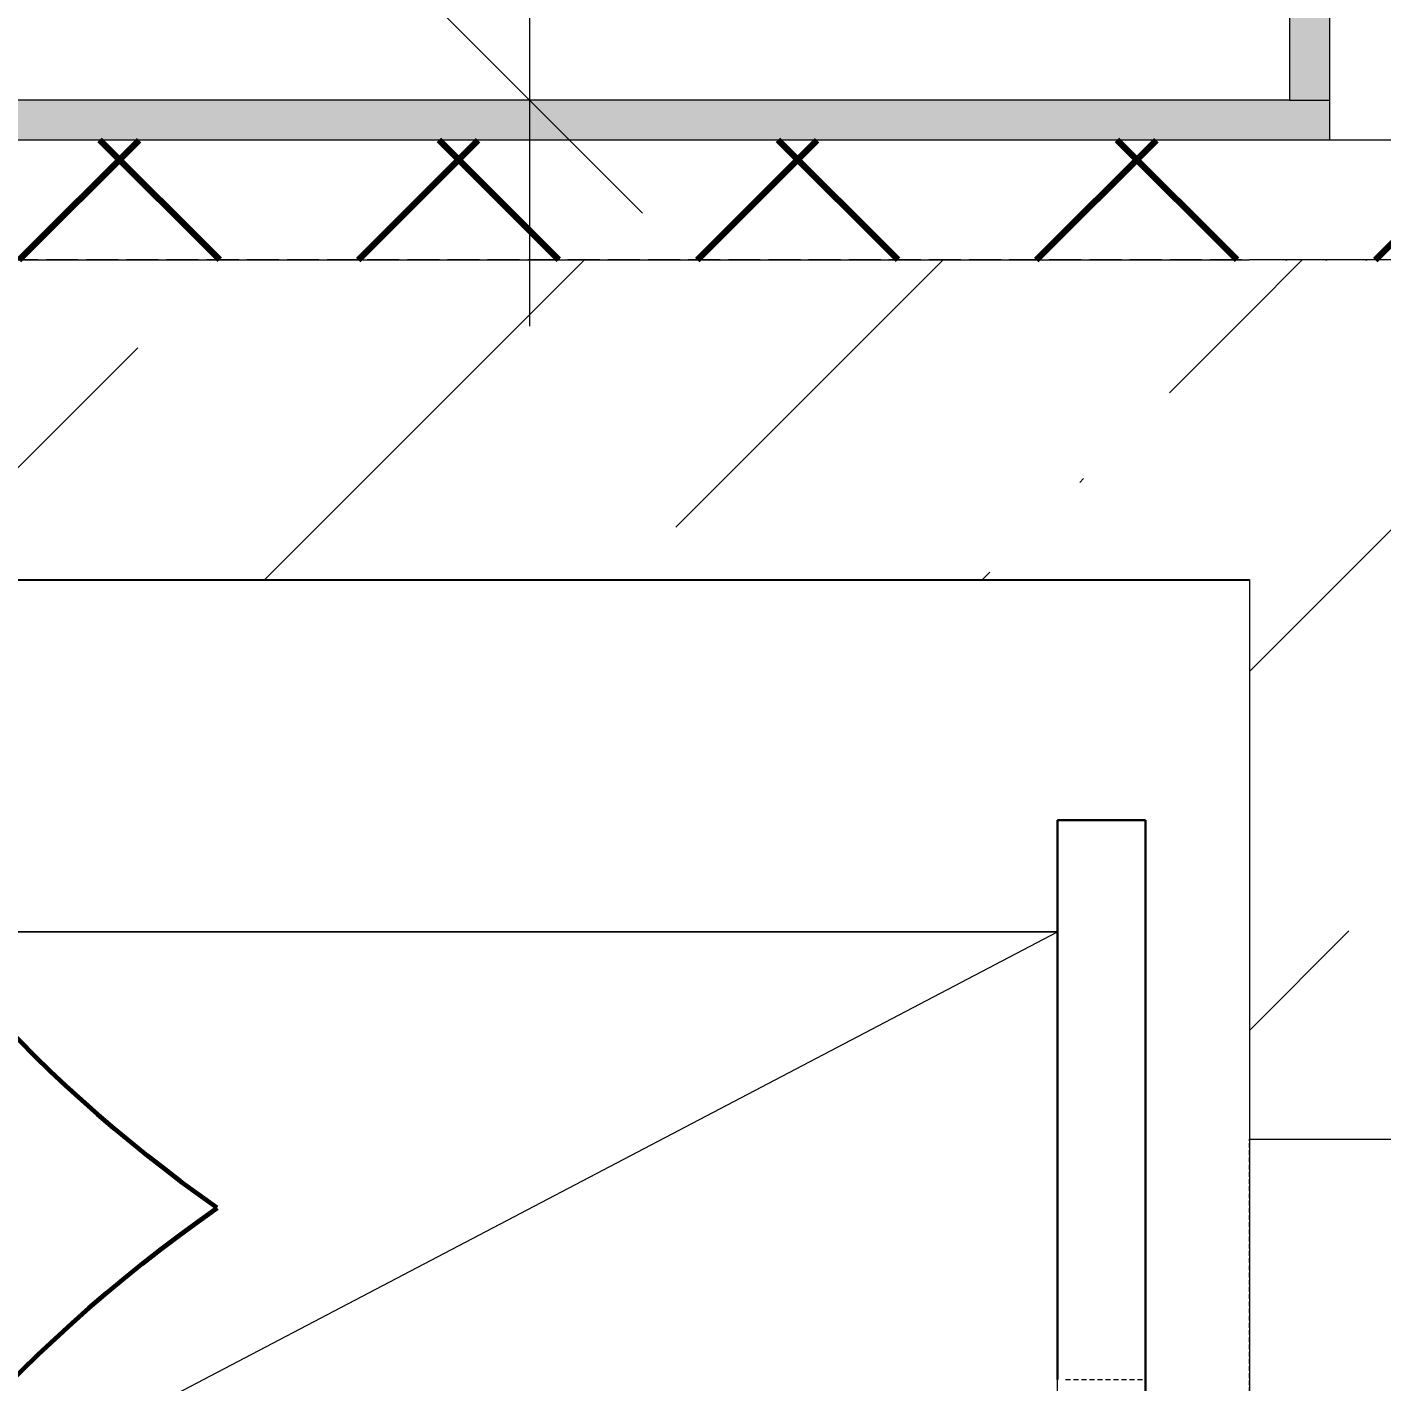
# Model space of a CAD drawing. Header units: millimetres. Extents: x -60946 to 138510, y -262288 to 24501.
# Drawn here: x -17655 to -16808, y -80046 to -79198 of the extents above; entities that cross this region are included whole.
import ezdxf

# ---------------------------------------------------------------- set-up
doc = ezdxf.new("R2010")
doc.units = ezdxf.units.MM
for name, pattern in [('ADSK_Линия сетки', [25, 20, -2.5, 0, -2.5]), ('ADSK_Невидимые', [5, 3, -2]), ('ADSK_Штриховая_ш2 п1_5', [4.5, 3, -1.5])]:
    doc.linetypes.add(name, pattern=pattern)
for name, color, linetype, lineweight in [('1) 2 вып перегородка', 7, 'Continuous', 60), ('2)Тип-3', 7, 'Continuous', 60), ('2)Тип-5', 1, 'Continuous', 60), ('Двери', 7, 'Continuous', 9), ('Обобщенные модели', 7, 'ADSK_Невидимые', 18), ('Оборудование', 7, 'Continuous', 18), ('Оси', 7, 'Continuous', 9), ('Перекрытие', 7, 'Continuous', 18), ('Размеры', 7, 'Continuous', 9), ('Стены внутренние', 7, 'Continuous', 18), ('Стены наружные', 7, 'Continuous', 18), ('Стены штриховка', 7, 'Continuous', 9)]:
    doc.layers.add(name, color=color, linetype=linetype, lineweight=lineweight)
doc.styles.add('GOST Common_3', font='', dxfattribs={"width": 0.9, "height": 200})
doc.styles.get('GOST Common_3').set_extended_font_data('GOST Common')
doc.dimstyles.new('ADSK_Основной_2_0_2', dxfattribs={"dimscale": 304.8, "dimtxt": 201.142999, "dimasz": 0.463911, "dimexe": 0.328084, "dimexo": 0.328084, "dimgap": 0.164042, "dimtad": 1, "dimdec": 3, "dimrnd": 0.001, "dimdsep": 46, "dimtxsty": 'GOST Common_3', "dimblk1": 'OBLIQUE', "dimblk2": 'OBLIQUE', "dimsah": 1, "dimcen": 0.09, "dimdle": 0.328084, "dimazin": 2, "dimtfac": 1, "dimtdec": 4, "dimtix": 1, "dimtmove": 0, "dimatfit": 3, "dimfxl": 1, "dimtvp": 1, "dimtolj": 1, "dimtzin": 0, "dimlwd": 20, "dimlwe": 20, "dimarcsym": 2})
pattern_1 = [(45, (9.36, -97949.04), (84.18955, 308.69595), [396.875, -79.375, 3.353, -76.022])]

# ---------------------------------------------------------------- blocks, each defined once
blk = doc.blocks.new('AS-Shakhta_lifta-GOST_5746-2003 - Лифт_3_2700х1700 проем 1000-883891-Кладочный план 2-го этаж')
at = {"layer": 'Обобщенные модели', "linetype": 'Continuous', "lineweight": 30}
for p, q in [((780, 1285), (-620, 1285)), ((-620, 1230), (-620, 1285)), ((-270, 1230), (-620, 1230))]:
    blk.add_line(p, q, dxfattribs=at)
at = {"layer": 'Обобщенные модели'}
blk.add_line((-270, 1235), (-270, 1285), dxfattribs=at)
at = {"layer": 'Оборудование'}
for p, q in [((-770, -1350), (-770, 1350)), ((-550, -870), (-550, 1230)), ((550, -870), (-550, 1230)), ((550, 1230), (-550, 1230)), ((-550, 1230), (-550, -870))]:
    blk.add_line(p, q, dxfattribs=at)
blk = doc.blocks.new('ADSK_Дверь_Проем - ADSK_Дверь_Проем-730830-Кладочный план 2-го этаж')
at = {"layer": 'Двери', "linetype": 'ADSK_Штриховая_ш2 п1_5'}
blk.add_line((-500, 100), (500, 100), dxfattribs=at)
blk = doc.blocks.new('_Oblique')
at = {"color": 0, "linetype": 'ByBlock', "lineweight": -2}
blk.add_line((-0.5, -0.5), (0.5, 0.5), dxfattribs=at)
blk = doc.blocks.new('*D4689')
at = {"layer": 'Defpoints', "color": 0, "transparency": 16777216}
for p in [(-16865.64, -78744.07), (-17340.95, -79244.07), (-17240.97, -79244.07)]:
    blk.add_point(p, dxfattribs=at)
at = {"layer": 'Размеры', "color": 0, "lineweight": 20, "transparency": 16777216}
for p, q in [((-17340.95, -78744.07), (-17340.95, -78602.67)), ((-16965.64, -78744.07), (-17440.95, -78744.07)), ((-17340.95, -78744.07), (-17340.95, -79244.07)), ((-17340.97, -79244.07), (-17440.95, -79244.07)), ((-17340.95, -79244.07), (-17340.95, -79385.47))]:
    blk.add_line(p, q, dxfattribs=at)
at = {"layer": 'Размеры', "color": 0, "lineweight": 20, "transparency": 16777216, "xscale": 141.4, "yscale": 141.4, "zscale": 141.4}
for p, rotation in [((-17340.95, -78744.07), 270), ((-17340.95, -79244.07), 90)]:
    blk.add_blockref('_Oblique', p, dxfattribs=dict(at, rotation=rotation))
at = {"layer": 'Размеры', "color": 0, "lineweight": 9, "transparency": 16777216, "insert": (-17490.95, -78994.07), "char_height": 200, "width": 454.1059, "attachment_point": 5, "rotation": 90, "style": 'GOST Common_3'}
blk.add_mtext('\\A1;500', dxfattribs=at)

msp = doc.modelspace()

# ---------------------------------------------------------------- hatches: boundary and pattern name
at = {"layer": '1) 2 вып перегородка', "lineweight": 100, "true_color": 0x808040}
h = msp.add_hatch(color=57, dxfattribs=at)
h.paths.add_polyline_path([(-16787.5672, -79269.0666), (-16690.6385, -79269.0666), (-16690.6385, -79244.0666), (-16790.6385, -79244.0666), (-16790.6385, -79269.0666)])
h.paths.add_polyline_path([(-19540.6385, -79269.0666), (-16840.6385, -79269.0666), (-16840.6385, -79244.0666), (-19540.6385, -79244.0666)])
h = msp.add_hatch(dxfattribs=at)
h.set_pattern_fill('FP_4', color=57, style=0, pattern_type=2)
h.set_pattern_definition([(45, (9.36, -97949.04), (-106.066, 106.066), []), (135, (9.36, -97949.04), (-106.066, -106.066), [])])
h.paths.add_polyline_path([(-16690.6385, -79344.0666), (-16690.6385, -79269.0666), (-19540.6385, -79269.0666), (-19540.6385, -79344.0666), (-16787.5672, -79344.0666)])
at = {"layer": '2)Тип-5', "true_color": 0xd50000}
msp.add_hatch(color=12, dxfattribs=at).paths.add_polyline_path([(-16840.6385, -79244.0666), (-16840.6385, -78744.0666), (-16865.6385, -78744.0666), (-16865.6385, -79244.0666)])
h = msp.add_hatch(dxfattribs=at)
h.set_pattern_fill('FP_7', color=12, style=0, pattern_type=2)
h.set_pattern_definition([(0, (9.36, -97949.04), (111.125, 111.125), [55.562, -166.687]), (90, (37.14, -97976.82), (-111.125, 111.125), [55.562, -166.687])])
h.paths.add_polyline_path([(-16790.6385, -79269.0666), (-16790.6385, -78769.0666), (-16840.6385, -78769.0666), (-16840.6385, -79269.0666)])
at = {"layer": 'Стены наружные', "lineweight": 9}
h = msp.add_hatch(dxfattribs=at)
h.set_pattern_fill('FP_2', color=256, style=0, pattern_type=2)
h.set_pattern_definition(pattern_1)
h.paths.add_polyline_path([(-19590.6385, -79544.0666), (-16890.6385, -79544.0666), (-16890.6385, -79344.0666), (-19590.6385, -79344.0666)])
h = msp.add_hatch(dxfattribs=at)
h.set_pattern_fill('FP_2', color=256, style=0, pattern_type=2)
h.set_pattern_definition(pattern_1)
h.paths.add_polyline_path([(-16690.6385, -83144.0666), (-16690.6385, -82794.0666), (-16890.6385, -82794.0666), (-16890.6385, -83144.0666)])
h.paths.add_polyline_path([(-16690.6385, -81794.0666), (-16690.6385, -80894.0666), (-16890.6385, -80894.0666), (-16890.6385, -81794.0666)])
h.paths.add_polyline_path([(-16690.6385, -79894.0666), (-16690.6385, -79344.0666), (-16890.6385, -79344.0666), (-16890.6385, -79894.0666), (-16787.5672, -79894.0666)])

# ---------------------------------------------------------------- linework, layer by layer
at = {"layer": '2)Тип-3', "color": 5}
msp.add_lwpolyline([(-17536.4233, -84037.2446, -0.52056705), (-17536.4233, -81502.1585, -0.52056705), (-17536.4233, -79937.0734, -0.52056705), (-17536.4233, -78476.5894, -0.52056705), (-16016.8494, -78026.2457, -0.52056705), (-13345.426, -78026.2457, -0.52056705), (-10970.8413, -78026.2457, -0.52056705), (-10877.4508, -79434.0542, -0.52056705), (-10877.4508, -81259.6902, -0.52056705), (-10877.4508, -83967.1116, -0.52056705), (-12943.2813, -84037.2446, -0.52056705), (-15449.238, -84037.2446, -0.52056705)], format="xyb", close=True, dxfattribs=at)
at = {"layer": 'Оси', "linetype": 'ADSK_Линия сетки', "lineweight": 5}
msp.add_line((-2488.0423, -79344.0666), (-25230.7352, -79344.0666), dxfattribs=at)
at = {"layer": 'Перекрытие'}
msp.add_line((-16890.6385, -79894.0666), (-16890.6385, -80894.0666), dxfattribs=at)
at = {"layer": 'Стены внутренние', "lineweight": 5}
for p, q in [((-16865.6385, -78744.0666), (-16865.6385, -79244.0666)), ((-16865.6385, -79244.0666), (-19540.6385, -79244.0666))]:
    msp.add_line(p, q, dxfattribs=at)
at = {"layer": 'Стены наружные', "lineweight": 9}
for p, q in [((-16690.6385, -79344.0666), (-16890.6385, -79344.0666)), ((-19590.6385, -79544.0666), (-16890.6385, -79544.0666)), ((-16890.6385, -79544.0666), (-16890.6385, -79894.0666)), ((-16890.6385, -79894.0666), (-16690.6385, -79894.0666))]:
    msp.add_line(p, q, dxfattribs=at)
at = {"layer": 'Стены штриховка', "lineweight": 9}
for p, q in [((-16840.6385, -78769.0666), (-16840.6385, -79269.0666)), ((-16865.6385, -79244.0666), (-16840.6385, -79244.0666)), ((-14215.6385, -79269.0666), (-19540.6385, -79269.0666)), ((-19790.6385, -79344.0666), (-16890.6385, -79344.0666))]:
    msp.add_line(p, q, dxfattribs=at)

# ---------------------------------------------------------------- block references
at = {"layer": 'Двери', "rotation": 90.00000000000026}
msp.add_blockref('ADSK_Дверь_Проем - ADSK_Дверь_Проем-730830-Кладочный план 2-го этаж', (-16790.6385, -80394.0666), dxfattribs=at)
at = {"layer": 'Оборудование', "rotation": 270.0000000000001}
msp.add_blockref('AS-Shakhta_lifta-GOST_5746-2003 - Лифт_3_2700х1700 проем 1000-883891-Кладочный план 2-го этаж', (-18240.6385, -80314.4666), dxfattribs=at)

# ---------------------------------------------------------------- dimensions: what is measured, and where the dimension line sits
at = {"layer": 'Размеры', "lineweight": 9}
dim = msp.add_linear_dim(base=(-17340.9504, -79244.0666), p1=(-16865.6385, -78744.0666), p2=(-17240.9655, -79244.0666), angle=90, dimstyle='ADSK_Основной_2_0_2', override={"dimpost": '<>', "dimfxl": 625.19624}, dxfattribs=at)
dim.commit()
dim.dimension.update_dxf_attribs({"geometry": '*D4689', "text_midpoint": (-17490.9504, -78994.0666)})

doc.saveas('drawing.dxf')
